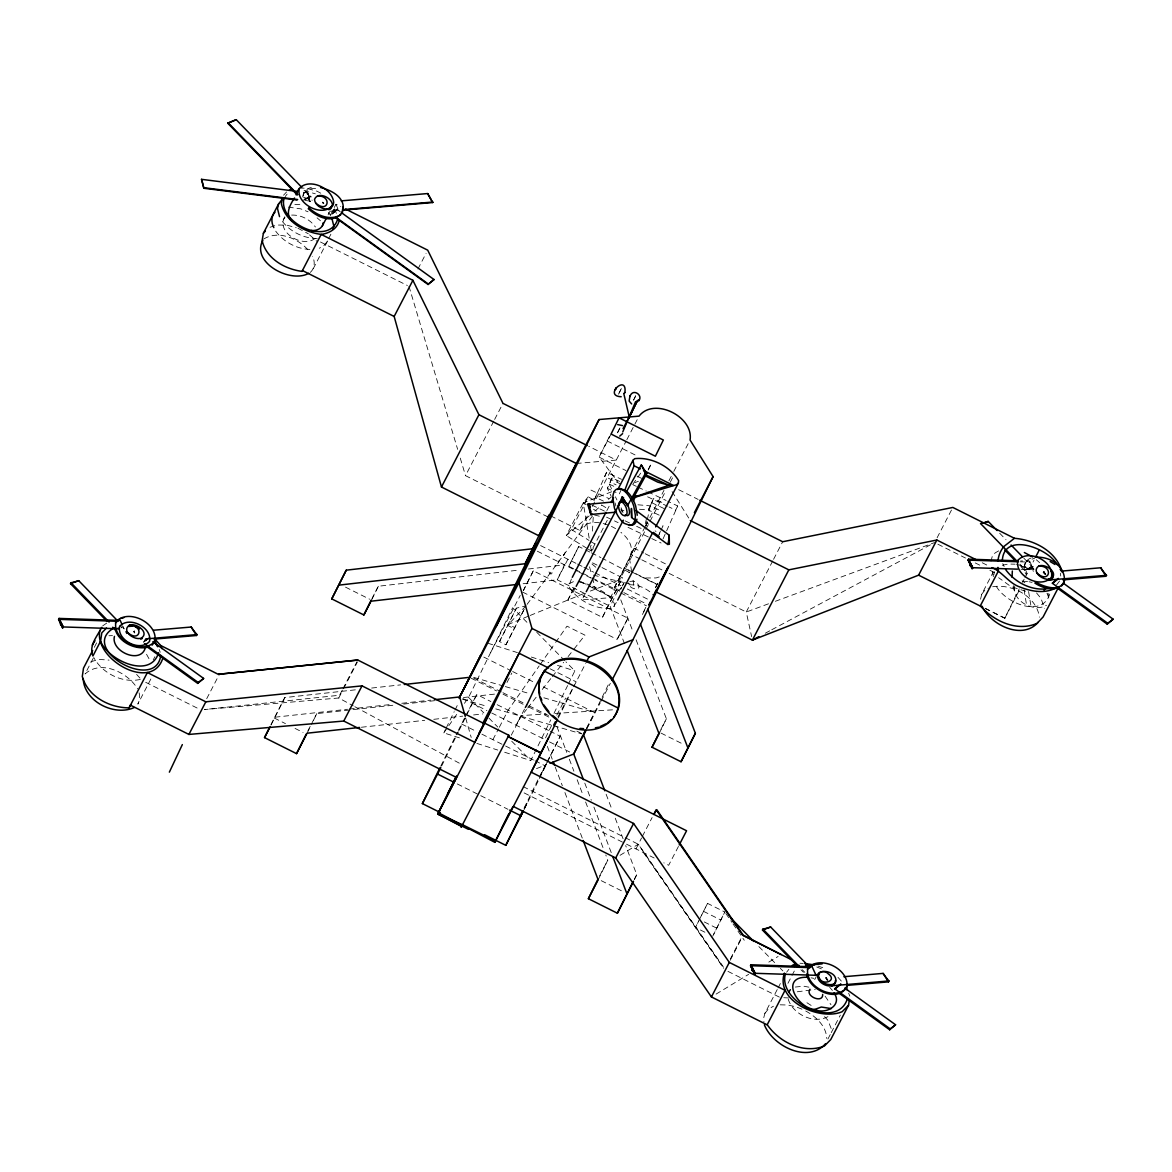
<?xml version="1.0" encoding="UTF-8"?>
<svg xmlns="http://www.w3.org/2000/svg" width="1172" height="1172" viewBox="0 0 1172 1172"><rect width="100%" height="100%" fill="white"/><g stroke="black" fill="none" stroke-linecap="round" stroke-linejoin="round"><path stroke-width="0.75" stroke-dasharray="5 3.75" d="M588.388 549.228L591.333 551.045L591.64 545.61M592.446 531.092L593.369 514.742L599.991 516.354M571.438 578.953L568.698 586.249C577.078 600.547 596.094 610.129 612.575 608.209L616.868 601.705M614.333 606.569L614.567 604.166C610.656 595.054 600.943 590.175 592.461 586.044M640.22 559.044L630.814 554.341C633.481 545.742 627.43 537.347 620.911 532.337M645.318 523.796L646.827 516.911M646.915 521.35L645.772 526.521L647.735 522.097M647.296 519.635L650.313 505.85L653.595 498.496L664.451 503.638M980.554 599.229L981.711 594.263L993.211 572.097M284.781 216.747C275.156 233.038 305.863 250.017 316.762 236.7M302.698 196.955C303.079 191.212 308.382 187.242 313.876 187.007M303.226 195.944L304.061 192.545M310.287 272.431C314.858 268.417 315.327 261.415 312.367 256.331M777.226 989.564L764.833 1013.458L763.514 1018.761L763.939 1021.75M990.985 561.403L992.171 556.671L995.174 552.862L999.833 550.239M993.812 574.881L994.589 571.716M1014.747 586.088C1011.817 601.207 1034.217 612.678 1046.479 605.279M1030.95 558.062C1023.962 560.377 1022.292 569.372 1026.482 574.939M1025.427 562.692L1024.592 566.091L1027.009 573.928M1049.76 594.014C1041.82 619.739 1001.591 601.5 994.808 583.158M522.595 592.08L617.161 639.429L627.899 618.171L533.319 570.823L523.386 590.659M573.518 568.669L568.757 566.296L578.719 546.504L589.824 552.056M578.719 546.504L568.86 566.149M592.549 578.206L619.754 591.171M629.261 572.434L602.525 558.414M594.014 500.634L606.627 472.257L621.497 479.319M619.592 481.414L612.136 477.883L607.36 488.343L611.154 496.225M621.394 489.281L619.299 493.998L613.322 491.171M659.206 515.167L648.336 510.01L653.595 498.496M645.757 526.272L647.076 523.327L651.72 525.525M659.074 534.359L660.378 531.414M661.052 530.198L663.015 525.774L661.037 529.949M663.074 538.856L677.694 505.967L667.776 501.264M606.627 472.257L604.635 476.418L621.16 484.256M597.354 493.104L595.376 497.265L603.492 501.118M613.82 486.292L609.337 484.168L607.36 488.343L611.843 490.453M612.136 477.883L610.158 482.044L616.12 484.871M648.336 510.01L650.313 505.85L661.184 511.007M657.77 537.303L659.748 533.143L655.089 530.931M677.694 505.967L675.702 510.128L669.095 506.993M618.494 394.217L621.438 388.313M523.239 590.659L533.319 570.823M545.537 737.877L551.939 724.765M598.145 879.806L607.77 860.16L605.807 855.018M634.345 879.571L636.748 874.664L625.672 845.583M371.744 599.712L378.351 586.249L519.386 570.046M459.453 737.862L443.792 732.881L445.404 729.614M446.21 727.988L454.209 711.682M455.014 710.056L458.223 703.522M464.434 703.347L468.566 697.443L512.618 607.77L527.854 623.226M499.521 641.567L516.398 608.151L525.964 605.88L505.908 644.761L499.521 641.567L516.398 608.151M440.731 766.21L457.49 732.075M458.296 730.449L464.698 717.747M441.639 765.99L458.399 731.855M459.204 730.229L476.77 694.483L490.892 701.559M609.484 436.306L599.126 457.139L617.717 481.882M601.983 567.57L622.405 577.796L602.423 617.38L567.863 600.093L574.602 586.396M648.204 469.576L651.383 463.087M621.336 587.568L619.182 590.292L614.318 587.846L634.301 548.262L643.721 552.979M634.301 548.262L618.567 580.301L590.351 591.054M504.693 752.263L530.784 760.569L550.811 719.813M554.004 713.294L567.629 685.576M568.435 683.935L574.837 670.897L565.944 661.872M602.423 617.38L622.405 577.796M624.515 643.677L610.173 606.29L617.527 591.347L595.068 580.096M558.341 717.938L572.874 688.374M573.679 686.733L585.751 663.191M524.148 807.962L538.505 778.706M539.31 777.08L560.172 736.236L550.357 731.328M524.25 809.369L538.622 780.113M539.413 778.486L546.606 763.866M547.397 762.24L560.172 736.236M643.56 611.828L645.772 607.345M655.368 587.802L657.697 583.085M586.733 728.647L609.821 681.635M659.045 733.731L666.385 718.773L635.766 638.916M636 848.909L641.553 837.965M704.899 932.223L695.465 927.506L698.659 921.031M699.45 919.405L707.551 903.378L724.823 912.021L713.572 934.582M707.551 903.378L695.465 927.506M712.752 936.164L724.823 912.021M985.256 608.517L1004.77 618.289L1019.259 588.798M621.409 388.533L618.479 394.378M619.973 427.912L616.765 434.27L620.003 427.707M635.649 396.019L634.638 398.041M540.937 774.414L547.104 762.108M524.924 807.596L527.283 802.673L523.987 809.076M271.01 724.545L284.796 697.574L357.196 689.634M271.025 725.043L284.796 697.574M307.093 733.203L310.331 726.669M313.569 720.135L316.806 713.602L396.444 704.87M633.583 399.945L635.663 395.799M622.215 586.117L623.445 583.656M545.918 764.935L540.893 774.926M633.569 400.179L634.096 399.139M564.347 554.063C561.666 559.278 567.189 548.437 564.45 553.755M622.991 585.077L624.266 582.543M505.908 644.761L524.367 608.971M507.022 682.441L511.827 673.065M620.808 589.326L621.805 587.392M307.884 730.889L310.316 726.171M311.137 724.604L316.806 713.602M599.639 875.909L607.77 860.16M634.316 879.381L636.748 874.664M307.606 192.369L310.023 201.672L307.181 192.662L301.805 191.988M307.43 193.277L307.723 192.735A73.719 26.985 84.6 0 1 308.632 196.032L308.925 197.145A71.814 26.282 84.6 0 1 309.76 200.529L310.023 201.672L306.888 193.204M308.353 195.46L310.184 196.632L309.979 195.665M308.617 196.325L310.243 196.53M307.635 198.464L309.686 199.225L308.544 198.053M308.778 199.636L309.686 199.225L308.778 199.636L307.694 198.361M305.496 198.859L310.697 196.515L303.123 188.707M302.61 200.456L311.444 196.779M322.447 202.067L322.403 202.961L323.208 202.39A88.574 42.148 69.3 0 1 323.868 203.489M94.317 647.31L96.807 642.505M93.189 658.298L85.058 673.973C101.041 659.279 127.88 672.45 137.593 688.843M328.101 214.813L329.728 211.693M330.284 215.252L335.983 204.25L340.803 206.668M333.844 209.612L335.382 210.608M337.199 208.982L331.28 213.949L332.467 213.787A74.686 14.005 -47.4 0 0 334.562 212.147L335.265 211.575A76.956 14.445 -47.4 0 0 337.463 209.803C338.166 206.536 328.658 217.26 331.969 213.421A74.686 14.005 -47.4 0 0 334.064 211.78L334.767 211.121A76.956 14.445 -47.4 0 0 336.965 209.436L337.214 209.231M121.903 627.943L121.302 627.064M328.585 238.663L331.837 232.393M313.217 268.754L328.131 239.967M133.579 631.532L134.575 630.946L133.813 631.884A51.143 24.348 69.3 0 0 134.516 632.909M145.211 639.311L146.661 639.414L145.899 638.623M153.224 659.88L154.88 656.686M150.836 679.028L137.842 704.094L139.673 699.611L139.585 694.41L138.091 690.235M417.935 269.018L426.081 253.313M206.697 698.732L218.3 676.347M372.007 598.482L378.351 586.249M342.078 690.44L339.602 695.23L204.485 709.543L338.752 697.999L353.226 705.822M342.913 688.828L357.006 661.653M338.752 697.999L342.795 690.205M343.601 688.638L357.343 662.107M548.057 516.984L465.504 475.656L493.808 421.056M494.643 419.444L502.978 403.373M490.599 652.599L520.236 595.42M611.081 434.05L599.126 457.139L626.009 470.602M465.504 716.195L476.77 694.483M586.923 548.32L566.281 535.589L571.335 529.495L588.285 496.782L595.669 501.338M550.664 515.856L579.788 530.447L588.08 514.449M592.226 506.451L626.024 441.258M626.83 439.69L637.407 419.283M567.893 559.249L557.242 579.803L521.071 583.964M606.832 510.684L610.202 504.194M492.885 739.678L498.525 728.823M499.316 727.27L508.165 710.203L539.135 665.974M590.439 545.698L591.333 551.045L608.283 518.346M567.863 600.093L574.192 587.905M648.204 470.075L652.189 462.383M524.529 709.089L516.12 725.322L520.895 715.594L546.108 714.012M511.27 735.196L520.925 716.59L526.536 709.441M585.399 593.325L582.03 599.83L610.407 597.705L644.952 531.062M630.814 554.341L644.908 527.151M645.728 525.554L647.398 522.36M649.874 517.555L663.967 490.379M668.904 480.842L672.977 472.99M673.797 471.422L688.433 443.177M614.318 587.846L624.573 568.054L657.492 584.52M645.801 529.436L649.171 522.932M650.006 521.32L666.018 490.423M670.223 482.307L672.757 477.429M556.773 715.184L565.651 698.058M557.872 716.956L574.441 684.99M655.544 587.626L658.034 582.836M642.432 614.48L645.713 608.165M586.557 728.134L594.629 712.561L541.552 685.986M586.879 728.618L600.284 702.76M601.119 701.149L610.334 683.364M660.949 729.277L666.385 718.773M772.744 560.905L746.256 612.018L751.633 636.616M773.564 559.308L782.676 541.742M642.359 836.398L652.115 817.573M678.442 846.448L668.685 865.273L663.835 862.841M937.102 537.787L952.001 509.044M730.449 958.799L741.832 936.838M730.215 960.293L741.598 938.333M778.047 987.967L780.537 983.191M787.936 983.323L790.397 978.576M791.994 975.5L795.187 969.332M1020.988 566.691L1024.724 570.544L1033.382 566.618L1024.973 569.387L1025.881 569.196A44.565 15.588 -31.7 0 0 1028.723 568.493L1029.69 568.23A44.155 15.441 -31.7 0 0 1032.693 567.292L1033.162 566.384M1029.705 561.198L1033.616 569.709A47.451 20.085 77.4 0 0 1029.236 562.12L1029.705 561.198L1020.724 560.89M814.701 979.616L816.283 976.584M1022.511 582.367L1024.152 579.188M1024.973 577.591L1034.041 560.113M1030.818 567.819C1028.21 567.863 1033.279 568.903 1030.73 567.981M1004.77 618.289L1019.684 589.501M1030.642 568.83L1029.968 568.127M1024.724 570.544L1033.382 566.618M825.747 978.254L826.524 977.316L825.513 977.888M1045.863 574.529L1044.091 571.702L1043.314 572.639A51.143 24.348 69.3 0 0 1044.721 574.661M1043.08 572.288L1044.091 571.702M827.93 1039.022L830.406 1034.246M831.241 1032.649L840.324 1015.128M572.844 592.695L575.349 587.919M628.939 572.874L629.496 571.907M627.899 618.171L617.161 639.429M579.788 530.447C587.245 517.995 605.309 522.346 615.608 528.645M443.792 732.881L457.212 713.675M540.16 664.509L554.62 643.868M555.645 642.388L566.999 626.17L584.96 635.165L572.595 650.885M632.777 484.373L640.981 472.755M527.048 604.4L593.369 514.742M981.711 594.263L984.788 590.249L988.392 588.154M1056.514 584.989L1059.591 580.975M527.664 708.02L537.772 695.157M542.27 689.444L551.25 678.017M552.378 676.596L563.615 662.312M568.112 656.598L571.482 652.306M285.162 196.603L287.111 194.142M303.548 193.541L309.056 188.912L318.301 188.135M283.155 219.882L285.03 217.509M326.959 241.798L323.941 245.607L319.282 248.23M1024.914 563.703L1027.082 560.963L1034.729 558.165M786.617 972.203L788.873 969.347M764.833 1013.458L768.231 1009.18L773.447 1006.235M588.285 496.782L583.231 502.891L566.281 535.589L589.413 515.739M591.333 551.045L593.369 548.613M283.551 195.211L286.569 191.959M525.964 605.88L507.491 625.35L513.878 628.544M568.918 583.832L573.884 581.444M594.863 511.065L601.676 505.22M608.473 499.389L611.198 497.045M333.888 209.524L333.229 210.125L334.723 211.194M331.779 214.3L337.697 209.349M147.482 638.462L142.266 643.34L148.185 638.374A39.028 7.325 -47.4 0 1 146.061 640.044L145.372 640.571A39.672 7.442 -47.4 0 1 144.024 641.538M148.947 637.671L144.215 641.641A39.672 7.442 -47.4 0 0 145.65 640.776L146.339 640.249A39.028 7.325 -47.4 0 0 147.745 639.15M102.638 625.921L107.121 622.786M827.93 1016.651C813.016 1024.753 790.587 1013.179 787.613 996.639M620.032 855.326L638.301 844.236L723.256 966.71M716.077 994.105L748.644 974.342M768.817 962.109L778.12 956.455M263.89 238.927C278.79 229.815 298.787 238.663 309.012 251.028M765.301 633.217L770.136 630.624M771.747 629.76L931.388 544.306M528.513 616.135L508.428 624.368L514.816 627.577M530.183 615.447L583.715 593.589M611.652 491.757L583.231 502.891L589.238 538.563M635.063 482.586L638.403 481.282M536.483 768.612L546.635 764.642M768.51 603.8L746.256 612.018L665.388 571.526M775.366 601.28L934.626 542.577M629.76 581.415L633.29 581.122A7.34 5.948 27.4 0 1 637.143 583.055L639.048 586.073A3.282 2.652 27.4 0 1 637.905 588.432L634.36 588.725A7.34 5.948 27.4 0 1 630.507 586.791L628.602 583.773A3.282 2.652 27.4 0 1 628.646 582.821M304.53 199.313L311.078 196.911A73.719 25.784 -31.7 0 0 307.914 198.171L306.859 198.61A71.814 25.125 -31.7 0 0 304.735 199.518M270.043 227.28L276.577 225.024L286.847 225.141L296.326 227.764M1019.889 564.142L1025.192 569.621L1026.115 569.431A44.565 15.588 -31.7 0 0 1028.943 568.728L1029.924 568.464A44.155 15.441 -31.7 0 0 1032.913 567.526L1033.264 567.409M659.206 576.961L656.042 577.942L644.395 577.972M140.288 679.423C122.503 683.54 102.316 673.343 93.731 657.463M90.918 661.726L98.902 659.397L109.084 660.129M795.319 987.044L803.626 986.179L809.339 987.249M992.684 586.762C1012.11 583.51 1036.678 596.475 1039.403 617.175M294.861 204.631L301.614 204.221M1002.265 565.3L1008.228 564.025L1015.099 564.201M797.253 991.79L815.258 989.476M528.426 569.006L564.582 564.845L557.242 579.803L610.173 606.29M371.671 688.052L400.634 684.873M275.083 717.191L347.483 709.25M349.285 709.045L390.921 704.489M401.776 703.288L430.739 700.124M403.681 704.079L434.446 700.71M463.409 697.53L495.99 693.956M361.386 727.255L424.733 720.311M433.787 719.315L462.735 716.136M473.605 714.949L482.644 713.953M333.434 210.447L340.671 209.832M330.065 211.238L339.074 210.477M576.302 463.467L616.252 460.083L588.74 446.312M145.269 638.96L148.829 638.667M144.522 639.912L148.112 639.604M555.103 713.44L614.538 709.705M108.952 635.751L112.468 635.634M299.168 188.077L306.009 188.165L317.07 191.226L321.538 193.629M288.312 207.122L300.794 208.865L308.06 211.81M291.638 215.091C300.867 214.74 310.14 219.413 315.4 226.987M317.29 238.473C303.05 238.59 288.971 231.045 280.841 219.398M309.877 249.416C296.238 248.977 282.95 241.564 275.142 230.386M1020.812 566.252L1029.646 567.365L1034.173 569.196M1023.244 581.297L1027.522 581.415M628.925 584.799C637.275 584.447 645.625 587.773 651.735 593.398M780.142 1004.814L787.862 1005.019L796.081 1006.821L804.241 1010.118M1020.285 561.813L1029.236 562.12M1021.09 569.299L1033.616 569.709M799.993 963.252L803.201 963.399M783.775 997.709L788.58 997.943M637.934 504.795L650.313 505.85M639.487 509.263L644.805 509.717M304.91 200.441L310.302 201.13M811.083 977.829L813.939 978.356M578.279 581.634L589.457 584.711M304.031 190.553L315.327 193.82M303.563 197.248L312.294 200.236M1016.563 564.523L1022.423 565.812L1033.704 571.189M1029.031 581.752L1032.078 582.411M1025.647 591.215L1011.055 586.674L998.647 577.708M593.384 575.144L623.284 582.367M625.042 582.792L633.832 584.931L632.66 577.781M473.84 677.416L503.608 686.074M505.352 686.587L528.118 693.209M543.867 697.794L594.629 712.561M462.544 699.215L487.054 706.35M495.8 708.899L551.822 725.19M553.58 725.702L581.59 733.862M487.86 643.208L517.423 652.614M531.341 657.053L548.745 662.59M557.447 665.359L574.837 670.897M476.858 743.4L497.734 750.051M817.983 966.08L824.751 968.35M816.738 966.988L821.631 968.966M633.07 484.798L636.367 486.365M638.022 487.156L646.285 491.068M647.94 491.859L666.121 500.473M647.603 496.796L667.439 506.201M651.617 502.656L664.026 508.545M590.981 490.086L608.722 498.496M620.955 509.395L623.943 510.816M592.007 505.161L605.221 511.432M625.057 520.837L630.023 523.181M636.63 526.316L643.238 529.451M606.554 517.16L618.127 522.639M628.031 527.341L661.096 543.017M982.239 562.75L987.102 565.197M937.864 544.204L965.508 558.048M975.251 562.926L980.129 565.358M989.886 570.251L994.764 572.683M320.469 242.003L407.373 285.499M985.242 608.297L1004.858 618.113M607.081 440.921L637.143 455.967M678.661 489.676L698.16 499.433M637.085 476.14L643.413 479.304M645.289 553.77L668.846 565.563M641.787 559.82L663.718 570.808M624.031 568.068L630.316 571.203M631.884 571.995L657.009 584.579M591.421 552.847L600.928 557.623M592.563 562.853L600.416 566.794M540.6 545.595L575.921 563.278M577.532 564.084L582.352 566.486M583.949 567.292L593.589 572.126M595.2 572.918L620.896 585.795M627.313 589.003L648.204 599.463M623.87 592.636L647.31 604.371M575.1 569.475L590.966 577.415M537.303 551.192L577.415 571.277M579.027 572.068L593.457 579.305M620.735 592.959L646.505 605.851M581.268 581.854L590.703 586.571M592.27 587.362L612.678 597.588M579.158 581.092L587.011 585.018M588.578 585.81L612.136 597.603M550.034 668.758L576.097 681.796M661.008 733.086L683.54 744.367M345.535 587.157L369.62 599.2M483.816 657.096L511.021 670.706M512.618 671.512L535.121 682.778M473.591 678.031L501.294 691.89M502.92 692.711L527.356 704.943M528.982 705.749L548.525 715.535M471.012 678.134L496.62 690.953M503.022 694.161L527.078 706.203M528.689 707.009L551.148 718.246M576.888 731.138L581.722 733.555M497.177 704.694L548.73 730.508M462.896 698.541L486.893 710.569M491.698 712.972L544.731 739.517M549.565 741.935L572.097 753.215M461.49 723.959L475.612 731.035M481.897 734.17L504.048 745.26M505.645 746.051L533.45 759.983M535.077 760.789L544.892 765.712M523.152 786.602L623.694 836.94M625.321 837.746L638.301 844.236L723.739 968.277M524.118 792.902L624.925 843.357M626.537 844.177L654.166 857.992M457.27 783.936L507.974 809.31M703.434 911.289L720.721 919.947M704.284 921.954L716.854 928.239M601.236 880.67L622.171 891.145M274.248 718.011L285.455 723.622M295.051 728.427L303.065 732.427M727.944 971.368L780.508 997.68M145.694 682.294L199.269 709.104M297.908 228.203L308.339 233.799M354.823 706.701L459.365 763.206M805.75 1011.026C816.02 1016.651 826.26 1026.042 826.773 1038.495M601.558 504.971L608.927 509.527M586.176 504.707L583.231 502.891L585.473 505.528M593.545 509.249L596.489 511.08M571.335 529.495L589.033 540.409M590.512 541.317L594.937 544.042M806.937 1002.734L813.002 1006.631M336.965 209.436L340.378 211.912M1022.087 580.755L1024.87 582.777M591.992 563.996L596.123 567.497M1036.253 559.718L1039.667 562.663M317.055 217.831L320.469 220.775M309.54 234.869L316.806 241.227M536.747 632.25L564.684 660.583M758.87 946.58L779.043 967.061M780.318 968.336L782.837 970.899M468.566 697.443L483.802 712.898M488.885 718.055L497.763 727.065M511.739 741.246L530.784 760.569M999.657 533.201L1006.001 539.765M1023.786 558.121L1032.913 567.526M802.322 969.742L804.856 972.364M800.945 969.742L803.421 972.306M837.995 977.36L843.503 983.469M824.575 1016.622L827.886 1020.285L831.988 1030.51M136.597 674.383L140.069 678.222M829.688 987.278L832.384 990.428M825.088 996.156L830.977 1004.726M1036.561 592.959L1041.029 598.452L1044.486 608.283M328.321 212.498L330.46 215.209M643.531 852.674L723.725 968.277M725.849 913.501L731.987 922.423M733.013 923.917L744.279 940.266M1043.798 571.731L1045.571 574.544M672.083 491.595L689.356 519.02M826.231 977.331L828.003 980.158M146.529 654.269L149.796 660.158M335.983 204.25L338.884 211.312M1002.749 563.629L1004.155 566.53M609.337 484.168L612.385 490.482M615.417 496.796L616.941 499.961M1046.992 593.193L1048.793 597.881M334.313 208.865L336.833 214.242M122.914 626.346L124.1 628.954A47.451 20.085 77.4 0 0 123.06 626.917M848.645 993.211L849.817 996.127M620.779 599.844L633.158 632.118M606.129 794.25L612.004 809.647M615.256 818.203L623.065 838.727M584.784 783.101L591.303 800.212M593.911 807.054L611.491 853.26M556.964 726.699L566.735 752.365M569.328 759.207L573.899 771.191M577.151 779.746L583.011 795.143M585.619 801.985L603.214 848.176M547.339 746.359L552.554 760.042M555.147 766.884L562.326 785.709M564.919 792.55L582.513 838.742M159.216 649.478L160.212 652.262M621.16 509.014L622.127 512.047M408.969 286.305L457.651 449.359M460.274 458.135L465.504 475.656M465.694 718.084L471.203 737.452M589.531 566.823L591.626 574.72M592.475 577.884L595.405 588.93M615.124 502.978L615.901 506.158M309.481 201.599L309.218 200.471A71.814 26.282 84.6 0 0 308.382 197.086L308.09 195.973A73.719 26.985 84.6 0 0 307.181 192.662M629.437 558.15L631.488 570.647M1048.09 593.31L1048.618 596.651M1028.606 591.538L1031.038 606.583M1024.079 589.706L1026.511 604.752M1013.399 585.663L1014.483 592.343M992.538 571.746L993.358 576.756M1060.323 573.225L1060.748 576.009M623.065 512.413A7.354 3.545 68.2 0 1 622.156 510.743M1045.014 574.632A51.143 24.348 69.3 0 1 1043.607 572.61M304.354 199.123A71.814 25.125 -31.7 0 1 306.478 198.215L307.533 197.775A73.719 25.784 -31.7 0 1 310.697 196.515M322.666 202.434A88.574 42.148 69.3 0 1 323.325 203.547M134.809 632.88A51.143 24.348 69.3 0 1 134.106 631.855M122.401 627.108A44.155 15.441 -31.7 0 1 121.405 627.416M122.166 626.874A44.155 15.441 -31.7 0 1 121.17 627.181M827.154 980.275A51.143 24.348 69.3 0 1 826.45 979.265M827.447 980.246A51.143 24.348 69.3 0 1 826.04 978.224M621.687 510.303A49.019 45.474 -87.7 0 1 621.131 507.725M548.994 571.921C551.382 577.65 554.429 569.695 548.994 571.921M557.711 563.659L559.469 560.172L557.711 563.659"/><path stroke-width="1.5" d="M667.762 544.453A51.275 39.98 -35.5 0 0 669.227 535.238L669.359 544.291L667.762 544.453L631.518 517.482L631.43 508.443L631.781 517.35M655.631 526.931L678.383 483.04L678.603 480.623C670.208 466.324 651.192 456.758 634.726 458.662L632.953 460.303L634.067 465.738L640.366 468.888M101.744 627.372C97.335 636.22 88.53 645.508 92.925 655.998L100.587 641.187L101.788 632.88L106.462 628.075M99.957 630.243C92.984 658.972 152.609 693.179 163.025 657.536M158.572 652.819C150.25 679.745 108 660.232 100.587 641.187M767.221 1024.709C779.321 1042.333 803.45 1054.17 824.341 1046.069L830.743 1039.579L848.572 1005.21L849.187 1000.668M997.958 560.729L998.485 557.55A40.244 32.552 27.4 0 1 1003.979 546.386L1014.454 538.3C1034.349 539.882 1056.382 551.323 1062.037 571.672M281.676 199.987L278.658 203.796L263.378 233.272L262.147 240.582C266.147 258.587 284.825 269.12 301.995 271.377L321.172 234.4C328.819 233.462 336.965 229.097 339.045 221.156M282.305 197.746L281.324 203.606C285.309 221.611 304.002 232.144 321.172 234.4L412.896 280.313L478.923 414.727L576.302 463.467L496.152 626.595M114.446 636.381C110.593 650.943 139.468 664.26 145.02 648.746M155.114 638.989L154.264 642.403L152.096 645.142M278.658 203.796L277.486 208.513L279.537 216.63M284.181 197.819C276.87 222.372 328.849 247.145 337.565 219.398M299.343 188.648C295.534 204.104 323.413 218.182 332.467 205.144C332.189 197.526 317.817 191.021 314.536 199.387C314.99 208.426 332.409 213.949 333.683 202.522C332.335 185.747 301.336 174.555 296.12 194.874M311.122 230.43C316.22 231.118 322.813 228.628 323.194 222.768M333.038 229.243L333.83 226.093L331.779 217.992M342.4 212.996L342.898 207.034M785.489 973.624C776.992 1002.104 837.321 1030.862 847.429 998.661M1012.33 571.042L1012.051 577.298M1064.616 579.744L1063.766 583.158L1061.598 585.897M331.866 206.316L328.966 209.817M627.547 505.205L622.171 496.913L618.479 505.601A7.647 3.692 68.2 0 1 620.486 501.777L623.563 497.426M624.808 490.306L634.067 465.738M784.39 973.082C774.926 1001.459 820.341 1021.178 842.17 1011.7L848.572 1005.21M622.757 431.955L635.634 401.586M624.896 392.561C627.401 373.399 602.848 395.975 621.189 396.737M461.563 826.48L437.786 813.998L456.216 776.318M582.528 736.001L573.709 754.021L550.02 763.309M633.539 881.212L617.38 913.208L588.388 898.704L598.013 879.059M617.38 913.208L632.69 882.531M92.647 650.533L83.49 668.172L82.289 676.493C87.724 696.417 109.421 707.859 129.081 707.859L130.649 704.68M169.354 772.158L182.334 744.601M515.651 584.579L371.011 601.207L363.877 614.963L331.764 598.892L346.238 570.178L532.484 548.774M331.764 598.892L346.238 570.178M363.877 614.963L371.216 600.005M338.898 585.136L525.129 563.732L549.053 515.05L548.057 516.984M470.338 676.405L535.78 543.193L525.129 563.732M459.043 698.204L518.932 582.645L599.068 419.532L639.033 416.148C653.976 396.722 693.912 416.631 690.059 440.042L713.089 476.608L632.953 639.722L612.018 680.141M440.364 812.592L422.374 803.582L439.925 767.836M422.374 803.582L440.833 767.616M628.793 418.316L632.426 410.918L623.05 428.615M468.434 829.337L437.786 813.998L484.725 723.212L519.093 653.258L548.408 667.937M461.797 826.011L461.153 827.329L508.824 735.284L484.725 723.212M130.473 705.178L188.912 734.434L343.777 721.044L456.582 777.505L438.445 812.738L494.818 842.331L541.186 752.864L508.179 736.602L508.824 735.284M494.818 842.331L508.736 813.983M513.395 806.483L615.696 857.963L711.419 996.933L767.162 1024.826L785.05 990.325L729.306 962.417L633.583 823.462L531.18 772.187L538.007 758.284M557.535 719.579L541.083 753.069L508.179 736.602M484.519 834.698L505.777 845.334L522.551 811.214M505.777 845.334L523.445 810.995M584.359 733.467L585.941 730.259L573.709 754.021L583.48 779.688M650.475 601.866L648.863 605.148L668.157 566.984M654.386 593.896L656.496 589.633M647.808 609.25L695.377 733.291L681.035 761.741L652.042 747.238L659.397 732.28M653.888 814.408L656.745 809.662L743.224 935.197L781.226 954.579M681.035 761.741L695.377 733.291M522.009 813.031L519.65 817.953L522.946 811.551M359.584 727.446L307.093 733.203L296.545 753.64L264.535 737.613L269.399 727.812M296.545 753.64L306.258 734.038M434.358 699.728L459.688 696.944L480.608 655.485L459.688 696.944L465.196 716.312M615.652 388.87C614.318 391.653 617.248 385.793 615.783 388.65M629.877 396.356L629.159 401.088L631.649 403.944M630.023 396.063C631.005 394.334 628.456 399.213 630.477 395.184C633.832 388.606 643.208 395.447 638.74 400.853M638.887 400.502L639.341 399.608L638.667 400.604M624.91 392.503L624.442 393.118M264.535 737.613L270.219 726.611M588.388 898.704L598.145 879.806L583.158 840.456M227.764 123.236L236.246 119.691A72.517 25.374 -31.7 0 0 227.764 123.236L297.175 194.86M203.84 188.267L201.525 179.331A72.517 26.546 84.6 0 1 203.84 188.267L296.955 200.016M70.51 583.671L70.994 582.748A44.404 15.529 -31.7 0 0 78.714 580.653L70.51 583.671L106.52 620.823M122.24 624.881L120.203 620.442L59.083 618.42L58.6 619.343L62.497 627.84L63.288 626.947A47.29 20.012 77.4 0 0 61.706 623.929L61.164 622.962A47.554 20.129 77.4 0 0 59.479 620.222L58.908 619.358L62.819 627.855M60.27 623.943L61.515 625.028L61.208 623.973M60.578 624.998L61.603 624.852M62.497 627.84L62.98 626.932L59.083 618.42M294.509 197.995C290.114 204.602 284.65 214.168 291.989 220.863M330.46 209.012L331.075 207.84M322.461 225.713L326.49 217.933M129.081 707.859L147.379 672.552L205.818 701.808L362.016 685.869L474.807 742.33L484.036 723.563L357.826 660.056L218.798 674.237L357.826 660.056M196.53 635.502L196.999 634.579A51.202 24.363 69.3 0 1 191.197 627.035L196.53 635.502L155.275 639.004M432.673 202.551L427.619 193.556A86.948 41.372 69.3 0 1 432.673 202.551L342.678 210.169M197.716 683.393L198.2 682.47A39.423 7.398 -47.4 0 0 203.635 678.427L197.716 683.393L146.647 646.505M599.068 419.532L538.827 535.75L441.463 487.01L394.158 316.455L412.896 280.313M188.912 734.434L205.818 701.808M428.088 284.488L428.322 284.034A75.535 14.167 -47.4 0 0 434.006 279.522L428.088 284.488L335.456 217.596M441.463 487.01L478.923 414.727M343.777 721.044L362.016 685.869M482.644 723.563L531.956 628.441L518.932 582.645M447.572 793.913L456.816 776.069M479.084 733.115L493.939 704.445M572.288 577.342L605.983 512.311M611.037 502.568L613.571 497.69M617.791 489.559L632.953 460.303M525.364 707.463C536.146 688.579 542.724 658.254 569.768 658.312C580.653 658.049 591.274 661.316 600.401 667.176C616.311 677.372 626.537 700.622 613.864 717.132M586.249 591.699L623.328 520.178M633.437 500.664L635.957 495.785M617.717 600.079L652.262 533.421M553.741 724.941L555.396 721.747M586.557 661.638L588.959 656.979L632.953 639.722M502.29 827.124L512.735 806.951M548.657 737.642L538.754 756.775L686.572 830.758L679.247 844.88M694.381 512.706L713.089 476.608M659.382 583.832L668.069 567.087M584.945 731.255L583.334 734.361L604.825 790.822M652.042 747.238L659.045 733.731L627.123 650.475M615.696 857.963L633.583 823.462M653.742 814.437L656.188 809.735L742.652 935.271L792.14 960.044M975.749 559.513L936.824 540.028L788.829 569.856L752.395 640.132L655.514 591.626M758.855 636.674L752.395 640.132L918.614 575.159L936.824 540.028M711.419 996.933L729.306 962.417M762.459 930.026L762.928 929.103A44.404 15.529 -31.7 0 0 770.649 927.008L762.459 930.026L798.454 967.178M815.522 974.284A47.451 20.085 77.4 0 1 816.049 975.309L812.137 966.797L751.018 964.776L750.534 965.699L754.446 974.21L755.222 973.302A47.29 20.012 77.4 0 0 753.64 970.284L753.098 969.332A47.554 20.129 77.4 0 0 751.428 966.578L750.856 965.713L754.753 974.225M752.116 970.475L753.464 971.383L752.204 970.313M1017.12 560.773L968.585 559.176L968.101 560.099L972.013 568.596L972.789 567.702A47.29 20.012 77.4 0 0 971.207 564.684L970.665 563.717A47.554 20.129 77.4 0 0 968.995 560.978L968.424 560.113L972.321 568.61M754.446 974.21L754.914 973.302L751.018 964.776M971.119 565.607L969.771 564.699L971.031 565.783M970.094 565.754L969.771 564.699M970.709 564.728L969.683 564.875M972.013 568.596L972.482 567.688L968.585 559.176M1035.696 556.934L1038.978 550.576M1057.95 588.359L1043.109 616.97L1037.088 623.343C1017.091 632.06 993.871 621.263 980.334 605.836L998.456 570.867L997.943 567.394M888.464 981.872L888.947 980.949A51.202 24.363 69.3 0 1 883.131 973.39L888.464 981.872L847.224 985.359C840.031 1004.111 808.768 990.369 806.673 973.991M1105.108 574.793L1100.698 567.775A51.202 24.363 69.3 0 0 1106.514 575.335L1106.031 576.258L1062.989 579.906M889.665 1029.763L890.134 1028.84A39.423 7.398 -47.4 0 0 895.584 1024.782L889.665 1029.763L838.581 992.874M1107.232 624.149L1107.701 623.226A39.423 7.398 -47.4 0 0 1113.151 619.182L1107.232 624.149L1056.162 587.26M576.185 586.322L620.486 501.777L623.958 500.591L620.486 501.777L622.654 502.554A7.354 3.545 68.2 0 1 626.449 508.502L627.064 512.076A7.647 3.692 68.2 0 1 624.94 515.9L622.786 515.123A7.354 3.545 68.2 0 1 618.992 509.175L618.377 505.601M622.171 496.913L627.547 505.63L645.186 473.693A48.184 39.423 28.7 0 0 641.289 464.991L646.783 473.532L632.675 499.082M626.375 491.976L641.304 464.976M544.716 670.15L540.424 677.797L538.783 686.528L539.721 694.205M544.321 671.102C519.137 709.558 585.473 751.047 613.469 718.099C638.652 679.628 572.317 638.154 544.321 671.102L618.186 708.078M92.28 645.054L94.961 640.732M622.61 433.64L619.754 436.116M788.976 991.776L790.382 989.681M1038.246 622.142C1022.717 640.557 990.618 625.159 982.107 606.261M274.981 212.235C270.922 216.234 271.215 222.914 273.838 227.617M262.924 240.143C250.588 262.66 290.685 283.785 308.793 273.281M115.398 622.947L119.808 618.948M1044.047 590.234L1045.922 587.861M807.347 969.303L812.855 964.673L822.099 963.897M809.955 989.285C804.871 996.259 823.081 1003.847 822.685 994.442M825.454 1043.798C808.006 1063.663 772.7 1046.186 764.349 1024.738M818.129 974.826L819.111 973.624M263.378 233.272L265.385 231.104M678.383 483.04L676.61 484.681L632.441 498.085M607.213 723.183L611.198 719.549M1107.701 623.226L1052.251 583.173L1058.448 578.426L1052.544 583.378L1053.174 582.953M890.134 1028.84L834.684 988.787L840.881 984.026L834.977 988.992L835.607 988.553M340.759 214.725C330.387 221.259 316.792 215.384 308.734 207.678M808.226 977.302C779.19 975.646 796.74 1007.964 814.73 1009.458L821.338 1007.026L831.27 1008.594M129.286 625.277C120.921 631.063 134.736 640.938 141.431 638.051C149.84 632.382 135.967 622.361 129.286 625.277C144.493 624.94 140.069 643.706 127.514 632.397M140.816 639.223L142.325 638.403M1038.802 566.032C1030.422 571.819 1044.252 581.693 1050.932 578.807C1059.356 573.137 1045.468 563.117 1038.802 566.032C1053.994 565.695 1049.57 584.462 1037.03 573.152M600.093 726.537L605.792 723.857M792.331 965.332L795.217 964.102M113.713 628.119C78.158 648.907 156.008 692.901 160.74 655.397M134.209 707.551C114.27 716.649 83.813 701.281 83.227 678.456M983.44 523.166L988.216 521.408A44.404 15.529 -31.7 0 1 980.495 523.488L1016.08 560.201M289.206 190.304L292.473 189.175M632.616 497.646L669.007 485.237L673.417 485.428L643.516 470.455M1055.21 588.373C1043.944 593.852 1031.155 591.391 1019.948 587.04C1008.638 583.202 1002.719 572.024 991.966 567.629M1051.709 587.773C1034.568 592.607 1015.626 583.466 1005.547 569.446M120.921 618.318L123.778 617.717M148.741 647.032C135.176 650.533 117.61 641.846 114.739 627.621M1058.257 587.787C1050.273 590.161 1041.644 587.553 1034.891 583.099M794.089 966.402L799.114 965.332M128.686 626.449L132.802 626.156M1048.413 580.36C1053.599 580.565 1054.551 574.031 1050.874 571.277M617.673 424.601L622.522 425.597M595.376 727.797L598.672 727.211M404.252 684.477L469.401 677.343M645.186 473.693L646.783 473.532M591.01 514.918L587.655 504.312L589.252 504.15L590.322 507.535M590.966 511.373L590.336 510.362M592.622 514.303L590.893 514.479A51.363 47.642 -87.7 0 1 590.029 510.582L589.794 509.293A47.613 44.17 -87.7 0 1 589.34 505.425L589.413 504.136M587.655 504.312L613.586 501.924M616.531 512.105L591.04 514.464A51.363 47.642 -87.7 0 1 590.175 510.567L589.956 509.278M341.213 200.866L427.619 193.556M342.488 209.671L432.951 202.024M153.722 630.199L191.197 627.035M148.829 638.667L196.999 634.579M1061.451 571.101L1100.698 567.775M1048.94 579.994L1106.514 575.335M843.884 976.716L883.131 973.39M888.947 980.949L831.563 985.798L830.816 984.934M317.436 195.885C332.628 195.548 328.204 214.315 315.664 203.005M1035.242 557.154C1070.827 555.689 1077.068 604.049 1035.418 582.088M805.428 965.098L811.8 965.904M1018.497 561.754L968.101 560.099L968.673 560.963A47.554 20.129 77.4 0 1 970.357 563.717L970.899 564.67A47.29 20.012 77.4 0 1 972.482 567.688L972.657 568.054M972.789 567.702L1017.516 569.167M117.933 621.307L58.6 619.343L59.171 620.208A47.554 20.129 77.4 0 1 60.841 622.962L61.398 623.914A47.29 20.012 77.4 0 1 62.98 626.932L63.156 627.298M63.288 626.947L118.738 628.778M755.222 973.302L816.049 975.309M804.798 963.487L814.599 964.937M580.037 728.413L583.539 728.632M201.525 179.331L298.215 191.534M204.118 187.725L297.703 199.533M629.056 524.792L631.767 525.188A19.836 9.566 68.2 0 0 636.909 519.181M814.73 1009.458C825.454 1014.879 842.932 1005.371 834.054 992.918M320.586 187.52C362.514 198.156 339.001 236.978 308.207 208.689M1024.357 552.525L1032.62 556.949M135.132 626.683L139.571 628.954M437.786 813.998L462.442 824.751M645.918 474.968L669.007 485.237L657.829 482.175L646.065 476.286M462.5 824.736L495.507 840.983M1014.454 538.3L952.836 507.447L782.676 541.742L699.787 500.254M345.637 209.085L427.707 250.163L502.978 403.373L587.128 445.507M918.614 575.159L982.004 606.891M302.435 270.542L394.158 316.455M690.323 520.544L788.829 569.856M531.956 628.441L588.959 656.979M437.639 774.106L454.003 782.295M509.6 810.13L521.057 815.859M154.894 639.077L160.681 645.494L219.12 674.75M625.247 514.874L627.401 515.651A7.647 3.692 68.2 0 0 629.525 511.812L628.91 508.238A7.354 3.545 68.2 0 0 625.115 502.305L622.947 501.528A7.647 3.692 68.2 0 0 622.054 501.85M1050.171 561.564L1055.005 564.479M1063.78 583.524L1113.151 619.182M341.843 212.967L434.006 279.522M336.174 217.465L428.322 284.034M844.763 988.084L895.584 1024.782M152.829 641.729L203.635 678.427M144.478 643.677L198.2 682.47M636.074 510.553L669.241 535.238M653.405 532.425L659.206 536.732M552.686 715.447L556.803 718.934M819.462 978.752C823.872 985.96 837.526 980.261 828.208 973.815C824.238 969.024 813.265 972.657 819.462 978.752C822.129 985.74 839.753 987.893 835.255 977.448C832.662 970.372 814.862 968.072 819.345 978.605M731.123 918.423L753.83 941.453M988.216 521.408L997.108 530.579M1011.084 545.009L1022.526 556.803M1004.858 550.034L1014.791 560.289M236.246 119.691L301.863 187.403M228.057 122.694L297.82 194.669M770.649 927.008L810.042 967.647L750.534 965.699L751.106 966.578A47.554 20.129 77.4 0 1 752.79 969.317L753.332 970.284A47.29 20.012 77.4 0 1 754.914 973.302L755.09 973.654M762.928 929.103L799.773 967.12M78.714 580.653L116.819 619.988M70.994 582.748L109.113 622.068M112.732 627.225L115.208 629.789M1048.676 579.305L1049.423 580.169M1048.383 579.334L1049.13 580.199M831.109 984.919L831.856 985.784M1057.1 564.626C1048.134 548.013 1003.51 531.356 1002.324 560.846M1060.133 569.314L1062.198 571.921M653.097 594.57L653.698 595.317M543.705 704.812L548.906 711.726M154.924 642.534L157.81 646.754L154.206 639.473M125.99 631.649L126.796 633.422M540.541 697.252L541.816 700.27M846.287 987.366L847.459 990.296M160.681 645.494L161.926 648.614M640.469 624.207L688.023 748.234M612.795 856.673L627.137 894.309M553.199 761.756L554.503 765.169M623.753 393.426L629.203 416.763M835.46 980.393C835.504 990.985 817.529 984.685 817.719 976.32M637.26 515.255L635.663 505.967A19.089 9.2 68.2 0 0 632.309 498.305M617.878 489.383A19.836 9.566 68.2 0 1 620.193 488.534L625.804 490.541A19.089 9.2 68.2 0 1 631.474 496.928M118.475 628.236A44.565 15.588 -31.7 0 1 117.537 628.456M626.874 503.301A46.543 38.075 28.7 0 1 627.269 504.385M115.925 621.936C112.029 640.058 142.676 655.529 154.777 641.392C158.674 623.27 128.041 607.799 115.925 621.936M119.617 626.405C116.614 640.366 140.215 652.277 149.533 641.392C152.536 627.43 128.935 615.52 119.617 626.405M807.86 968.306C803.977 986.428 834.611 1001.899 846.726 987.747C850.623 969.64 819.975 954.154 807.86 968.306M1017.823 560.436C1014.454 576.097 1040.956 589.487 1051.431 577.254C1054.8 561.578 1028.298 548.203 1017.823 560.436M637.553 400.458L630.507 414.61L637.553 400.458M619.05 417.833L611.081 434.05L655.382 456.23L663.352 440.013L619.05 417.833M620.413 878.751L620.413 878.751M621.014 489.12L618.303 488.724A19.836 9.566 68.2 0 0 612.81 498.657L614.406 507.945A19.089 9.2 68.2 0 0 624.266 523.371L629.877 525.378A19.836 9.566 68.2 0 0 635.37 515.446L633.774 506.158A19.089 9.2 68.2 0 0 623.929 490.731L621.014 489.12"/></g></svg>
